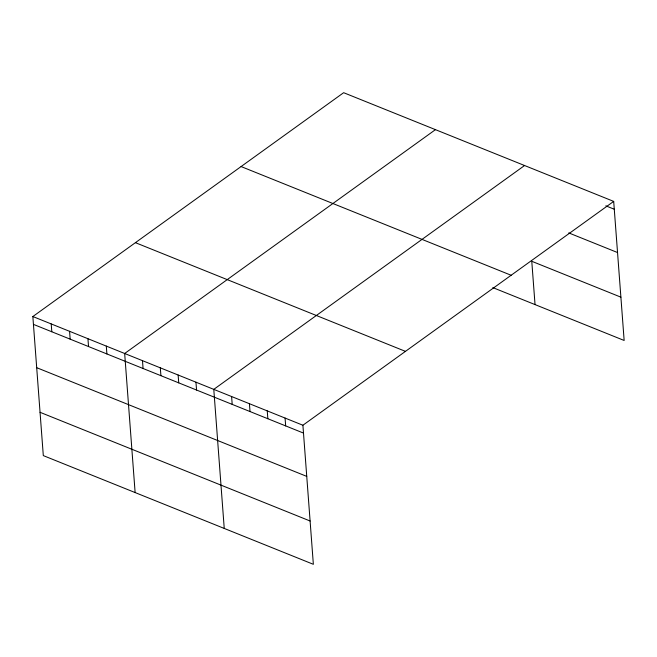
<?xml version="1.0" encoding="UTF-8"?>
<svg xmlns="http://www.w3.org/2000/svg" width="657" height="657" viewBox="0 0 657 657"><rect width="100%" height="100%" fill="white"/><g stroke="black" fill="none" stroke-linecap="round" stroke-linejoin="round"><path stroke-width="0.99" d="M613.695 201.395L302.902 425.235L313.356 564.306L43.305 455.605L32.85 316.534L343.644 92.694L613.695 201.395L624.15 340.466L492.824 287.602M435.46 129.651L124.666 353.491L135.128 492.569M524.573 165.523L213.788 389.363L224.242 528.433M605.836 205.838L614.279 209.238M568.757 232.907L617.539 252.543M620.898 297.161L531.776 261.289L535.036 304.593M241.078 166.558L511.13 275.258M135.408 242.663L405.459 351.364M32.85 316.534L302.902 425.235M33.441 324.377L303.493 433.078M36.693 367.682L306.745 476.382M40.052 412.3L310.104 521.001M285.081 418.057L285.664 425.9M267.251 410.88L267.842 418.731M249.43 403.71L250.021 411.553M231.609 396.532L232.2 404.375M195.958 382.185L196.55 390.028M178.137 375.016L178.729 382.859M160.316 367.838L160.908 375.681M142.487 360.66L143.078 368.511M106.303 346.099L106.894 353.942M87.939 338.708L88.531 346.551M69.576 331.317L70.168 339.16M51.213 323.926L51.804 331.769"/></g></svg>
